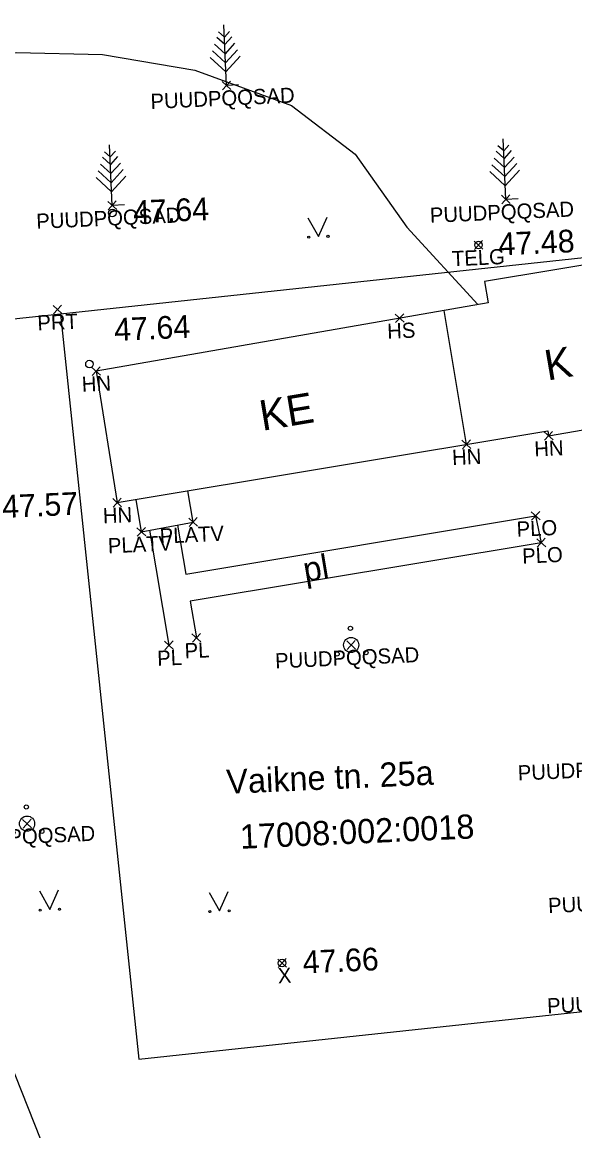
# Model space of a CAD drawing. Extents: x 642239 to 642427, y 6455849 to 6456008.
# Drawn here: x 642308.78 to 642327, y 6455908.59 to 6455945.15 of the extents above; entities that cross this region are included whole.
import ezdxf

# ---------------------------------------------------------------- set-up
doc = ezdxf.new("R2010")
doc.units = 0
for name, color, linetype in [('Level 1', 7, 'Continuous'), ('Level 12', 7, 'Continuous'), ('Level 16', 7, 'Continuous'), ('Level 17', 7, 'Continuous'), ('Level 18', 7, 'Continuous'), ('Level 19', 7, 'Continuous'), ('Level 2', 7, 'Continuous'), ('Level 20', 7, 'Continuous'), ('Level 23', 7, 'Continuous'), ('Level 27', 7, 'Continuous'), ('Level 3', 7, 'Continuous'), ('Level 4', 7, 'Continuous'), ('Level 7', 7, 'Continuous')]:
    doc.layers.add(name, color=color, linetype=linetype)

# ---------------------------------------------------------------- blocks, each defined once
blk = doc.blocks.new('BM')
at = {"layer": 'Level 1'}
for points in [[(40, 0), (0, 0), (0, 200)], [(24.9, 159.9), (0, 135), (-24.9, 159.9)], [(18.1, 178.1), (0, 160), (-18.1, 178.1)], [(41.1, 116.1), (0, 75), (-41.1, 116.1)], [(33, 138), (0, 105), (-33, 138)], [(49.2, 94.2), (0, 45), (-49.2, 94.2)]]:
    blk.add_lwpolyline(points, dxfattribs=at)
blk = doc.blocks.new('BP')
at = {"layer": 'Level 1'}
for centre, radius in [((0, 55), 7.07), ((0, 0), 25), ((-47.6, -27.5), 7.07), ((47.6, -27.5), 7.07)]:
    blk.add_circle(centre, radius, dxfattribs=at)
blk = doc.blocks.new('SC65816')
at = {"layer": 'Level 1'}
for p, q in [((-14, -14), (14, 14)), ((-14, 14), (14, -14))]:
    blk.add_line(p, q, dxfattribs=at)
blk = doc.blocks.new('KMURU')
at = {"layer": 'Level 1'}
for points in [[(-31.8, 62.8), (0, 0), (31.8, 62.8)], [(0, 0), (0, 0)]]:
    blk.add_lwpolyline(points, dxfattribs=at)
for centre in [(-31.8, -0.8), (31.8, -0.8)]:
    blk.add_circle(centre, 3.45, dxfattribs=at)

msp = doc.modelspace()

# ---------------------------------------------------------------- linework, layer by layer
at = {"layer": 'Level 12'}
msp.add_lwpolyline([(642303.581, 6455922.943), (642312.268, 6455901.004)], dxfattribs=at)
at = {"layer": 'Level 17'}
msp.add_line((642312.63, 6455910.952), (642312.63, 6455910.952), dxfattribs=at)
for points in [[(642269.287, 6455979.845), (642269.002, 6455975.518), (642276.153, 6455943.889), (642362.217, 6455954.029), (642360.751, 6455964.423), (642403.574, 6455970.805), (642403.404, 6455948.447), (642351.197, 6455939.954), (642310.038, 6455935.528), (642278.799, 6455932.187)], [(642310.038, 6455935.528), (642312.63, 6455910.952), (642353.792, 6455915.378), (642354.717, 6455906.657)]]:
    msp.add_lwpolyline(points, dxfattribs=at)
at = {"layer": 'Level 2'}
msp.add_lwpolyline([(642324.026, 6455936.598), (642324.142, 6455935.901), (642324.142, 6455935.901), (642311.215, 6455933.644), (642311.912, 6455929.308), (642311.912, 6455929.308), (642326.109, 6455931.678), (642326.109, 6455931.678), (642326.137, 6455931.511), (642329.567, 6455932.107), (642328.66, 6455937.372), (642324.026, 6455936.598)], close=True, dxfattribs=at)
for points in [[(642322.688, 6455935.647), (642322.688, 6455935.647)], [(642323.426, 6455931.23), (642322.688, 6455935.647)]]:
    msp.add_lwpolyline(points, dxfattribs=at)
at = {"layer": 'Level 20'}
for centre in [(642311.754, 6455938.862), (642323.825, 6455937.802), (642310.997, 6455933.877), (642317.349, 6455914.123)]:
    msp.add_circle(centre, 0.125, dxfattribs=at)
at = {"layer": 'Level 27'}
msp.add_lwpolyline([(642290.395, 6455938.054), (642293.419, 6455937.777), (642296.156, 6455937.998), (642298.519, 6455938.528), (642299.854, 6455939.373), (642302.457, 6455942.114), (642303.984, 6455943.065), (642306.044, 6455943.778), (642308.578, 6455944.153), (642311.425, 6455944.085), (642314.466, 6455943.568), (642317.657, 6455942.403), (642319.756, 6455940.798), (642321.466, 6455938.39), (642323.806, 6455935.842)], dxfattribs=at)
at = {"layer": 'Level 3'}
for points in [[(642312.529, 6455929.411), (642312.707, 6455928.347), (642314.417, 6455928.667), (642314.245, 6455929.698)], [(642313.902, 6455928.57), (642314.173, 6455926.947), (642314.173, 6455926.947), (642325.709, 6455928.873), (642325.894, 6455927.985), (642314.322, 6455926.054), (642314.322, 6455926.054), (642314.523, 6455924.849)], [(642313.62, 6455924.602), (642312.986, 6455928.399)]]:
    msp.add_lwpolyline(points, dxfattribs=at)

# ---------------------------------------------------------------- block references
at = {"layer": 'Level 17', "xscale": 0.009999011356682092, "yscale": 0.00999901135668209, "rotation": 2.564140447406927}
msp.add_blockref('SC65816', (642309.942, 6455935.676), dxfattribs=at)
at = {"layer": 'Level 18', "xscale": 0.009999011356682092, "yscale": 0.00999901135668209, "rotation": 2.564140447406927}
for p in [(642318.544, 6455938.085), (642309.691, 6455915.891), (642315.286, 6455915.842)]:
    msp.add_blockref('KMURU', p, dxfattribs=at)
at = {"layer": 'Level 19', "xscale": 0.009999011356682092, "yscale": 0.00999901135668209, "rotation": 2.564140447406927}
for p in [(642315.516, 6455943.064), (642324.728, 6455939.309), (642311.749, 6455939.111), (642319.625, 6455924.613), (642308.939, 6455918.721)]:
    msp.add_blockref('SC65816', p, dxfattribs=at)
at = {"layer": 'Level 2', "xscale": 0.009999011356682092, "yscale": 0.00999901135668209, "rotation": 2.564140447406927}
for p in [(642321.227, 6455935.392), (642311.215, 6455933.644), (642326.137, 6455931.511), (642323.426, 6455931.23), (642311.912, 6455929.308)]:
    msp.add_blockref('SC65816', p, dxfattribs=at)
at = {"layer": 'Level 20', "xscale": 0.009999011356682092, "yscale": 0.00999901135668209, "rotation": 2.564140447406927}
msp.add_blockref('SC65816', (642317.349, 6455914.123), dxfattribs=at)
at = {"layer": 'Level 3', "xscale": 0.009999011356682092, "yscale": 0.00999901135668209, "rotation": 2.564140447406927}
for p in [(642325.709, 6455928.873), (642312.707, 6455928.347), (642314.417, 6455928.667), (642325.894, 6455927.985), (642314.523, 6455924.849), (642313.62, 6455924.602)]:
    msp.add_blockref('SC65816', p, dxfattribs=at)
at = {"layer": 'Level 4', "xscale": 0.009999011356682092, "yscale": 0.00999901135668209, "rotation": 2.564140447406927}
msp.add_blockref('SC65816', (642323.825, 6455937.802), dxfattribs=at)
at = {"layer": 'Level 7', "xscale": 0.009999011356682092, "yscale": 0.00999901135668209, "rotation": 2.564140447406927}
for name, p in [('BM', (642315.516, 6455943.064)), ('BM', (642324.728, 6455939.309)), ('BM', (642311.749, 6455939.111)), ('BP', (642319.625, 6455924.613)), ('BP', (642308.939, 6455918.721))]:
    msp.add_blockref(name, p, dxfattribs=at)

# ---------------------------------------------------------------- texts
at = {"layer": 'Level 16'}
for s, height, rotation, p in [('K', 1, 9.7711, (642326.1, 6455933.33)), ('KE', 0.9999, 9.4783, (642316.695, 6455931.674))]:
    msp.add_text(s, height=height, rotation=rotation, dxfattribs=at).set_placement(p)
at = {"layer": 'Level 17'}
for s, p in [('Vaikne tn. 25a', (642315.528, 6455919.701)), ('17008:002:0018', (642315.978, 6455917.89))]:
    msp.add_text(s, height=0.79992, rotation=2.5641, dxfattribs=at).set_placement(p)
at = {"layer": 'Level 20'}
for s, p in [('47.64', (642312.448, 6455938.517)), ('47.48', (642324.501, 6455937.457)), ('47.64', (642311.827, 6455934.637)), ('47.57', (642308.132, 6455928.8)), ('47.66', (642318.043, 6455913.778))]:
    msp.add_text(s, height=0.7499, rotation=2.5641, dxfattribs=at).set_placement(p)
at = {"layer": 'Level 23'}
for s, p in [('PUUDPQQSAD', (642313.021, 6455942.29)), ('PUUDPQQSAD', (642322.233, 6455938.534)), ('PUUDPQQSAD', (642309.254, 6455938.336)), ('TELG', (642322.959, 6455937.101)), ('PRT', (642309.29, 6455934.984)), ('HS', (642320.825, 6455934.711)), ('HN', (642310.754, 6455932.96)), ('HN', (642322.964, 6455930.547)), ('HN', (642325.675, 6455930.827)), ('HN', (642311.45, 6455928.624)), ('PLATV', (642313.325, 6455927.955)), ('PLO', (642325.093, 6455928.182)), ('PLATV', (642311.615, 6455927.635)), ('PLO', (642325.277, 6455927.295)), ('PL', (642313.241, 6455923.922)), ('PL', (642314.145, 6455924.169)), ('PUUDPQQSAD', (642317.13, 6455923.838)), ('PUUDPQQSAD', (642325.132, 6455920.142)), ('PUUDPQQSAD', (642306.444, 6455917.946)), ('PUUDPQQSAD', (642326.131, 6455915.769)), ('X', (642317.22, 6455913.454)), ('PUUDPQQSAD', (642326.099, 6455912.46))]:
    msp.add_text(s, height=0.5, rotation=2.5641, dxfattribs=at).set_placement(p)
at = {"layer": 'Level 3'}
msp.add_text('pl', height=0.7999, rotation=9.4783, dxfattribs=at).set_placement((642318.114, 6455926.687))

doc.saveas('drawing.dxf')
